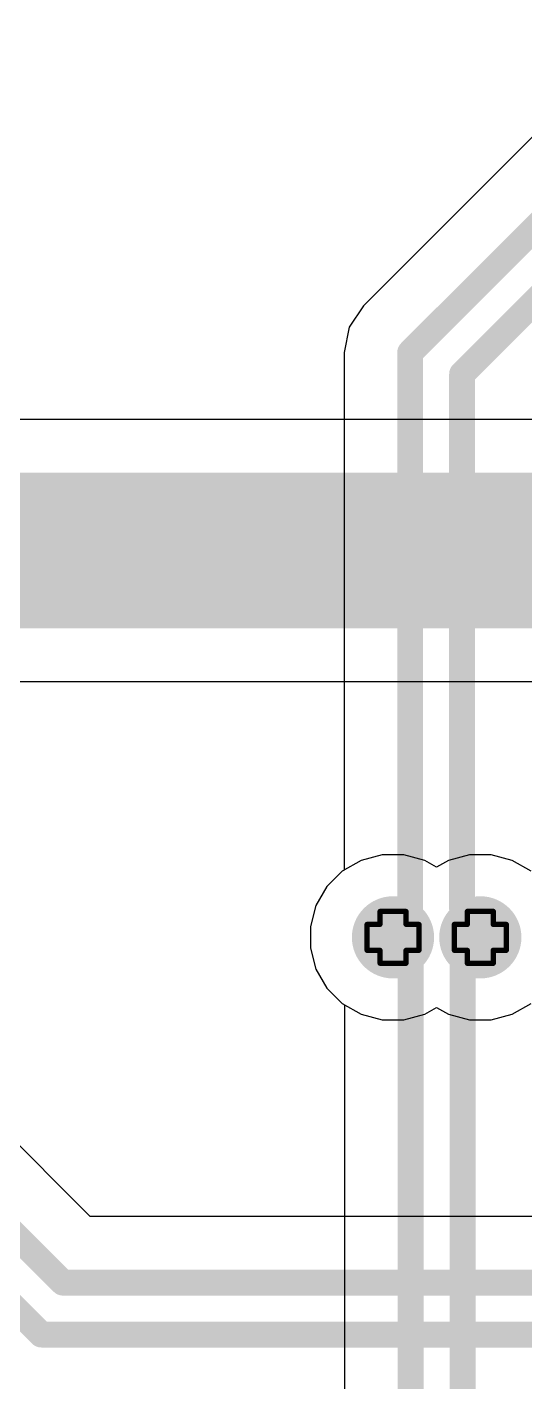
# Model space of a CAD drawing. Header units: inches. Extents: x -60 to 307, y -25 to 134.
# Drawn here: x 7.33 to 12.2, y 14.01 to 27.27 of the extents above; entities that cross this region are included whole.
import ezdxf

# ---------------------------------------------------------------- set-up
doc = ezdxf.new("R2010")
doc.units = ezdxf.units.IN
for name, color, linetype in [('BOARD OUTLINE', 216, 'Continuous'), ('Bottom Layer', 5, 'Continuous'), ('Bottom Solder', 6, 'Continuous'), ('Drill Drawing', 1, 'Continuous'), ('Top Layer', 1, 'Continuous'), ('Top Solder', 216, 'Continuous'), ('Via Holes', 16, 'Continuous')]:
    doc.layers.add(name, color=color, linetype=linetype)

msp = doc.modelspace()

# ---------------------------------------------------------------- hatches: boundary and pattern name
at = {"layer": 'Bottom Layer'}
h = msp.add_hatch(color=5, dxfattribs=at)
edge = h.paths.add_edge_path()
edge.add_arc((10.906, 18.364), 0.3, 0, 360)
h = msp.add_hatch(color=5, dxfattribs=at)
edge = h.paths.add_edge_path()
edge.add_arc((11.76, 18.364), 0.3, 0, 360)
at = {"layer": 'Bottom Solder'}
h = msp.add_hatch(color=6, dxfattribs=at)
edge = h.paths.add_edge_path()
edge.add_arc((10.906, 18.364), 0.402, 0, 360)
h = msp.add_hatch(color=6, dxfattribs=at)
edge = h.paths.add_edge_path()
edge.add_arc((11.76, 18.364), 0.402, 0, 360)
at = {"layer": 'Top Layer'}
h = msp.add_hatch(color=1, dxfattribs=at)
edge = h.paths.add_edge_path()
edge.add_arc((10.906, 18.364), 0.3, 0, 360)
h = msp.add_hatch(color=1, dxfattribs=at)
edge = h.paths.add_edge_path()
edge.add_arc((11.76, 18.364), 0.3, 0, 360)
at = {"layer": 'Top Solder'}
h = msp.add_hatch(color=216, dxfattribs=at)
edge = h.paths.add_edge_path()
edge.add_arc((10.906, 18.364), 0.402, 0, 360)
h = msp.add_hatch(color=216, dxfattribs=at)
edge = h.paths.add_edge_path()
edge.add_arc((11.76, 18.364), 0.402, 0, 360)
at = {"layer": 'Via Holes'}
h = msp.add_hatch(color=7, dxfattribs=at)
edge = h.paths.add_edge_path()
edge.add_arc((10.906, 18.364), 0.15, 0, 360)
h = msp.add_hatch(color=7, dxfattribs=at)
edge = h.paths.add_edge_path()
edge.add_arc((11.76, 18.364), 0.15, 0, 360)

# ---------------------------------------------------------------- linework, layer by layer
at = {"layer": 'BOARD OUTLINE', "const_width": 0.254}
msp.add_lwpolyline([(33.89, 54.238, -6.230382), (11.984, 54.26)], format="xyb", dxfattribs=at)
at = {"layer": 'Bottom Layer'}
for p, q in [((16.205, 23.43), (3.658, 23.43)), ((4.188, 20.868), (15.675, 20.868)), ((10.594, 19.117), (10.41, 19.011)), ((10.8, 19.172), (10.594, 19.117)), ((11.013, 19.172), (10.8, 19.172)), ((11.218, 19.117), (11.013, 19.172)), ((11.333, 19.051), (11.218, 19.117)), ((11.448, 19.117), (11.333, 19.051)), ((11.654, 19.172), (11.448, 19.117)), ((11.867, 19.172), (11.654, 19.172)), ((12.072, 19.117), (11.867, 19.172)), ((12.256, 19.011), (12.072, 19.117)), ((10.41, 19.011), (10.26, 18.86)), ((10.26, 18.86), (10.153, 18.676)), ((10.153, 18.676), (10.098, 18.471)), ((10.098, 18.471), (10.098, 18.258)), ((10.098, 18.258), (10.153, 18.052)), ((10.153, 18.052), (10.26, 17.868)), ((10.26, 17.868), (10.41, 17.718)), ((10.41, 17.718), (10.432, 17.705)), ((10.432, 17.705), (10.432, 13.771))]:
    msp.add_line(p, q, dxfattribs=at)
for points, const_width in [([(3.658, 22.149), (16.205, 22.149)], 1.524), ([(10.906, 18.271), (10.906, 18.364)], 0.254), ([(11.76, 18.271), (11.76, 18.364)], 0.254), ([(10.906, 18.271), (11.079, 18.098)], 0.254), ([(11.587, 18.098), (11.76, 18.271)], 0.254), ([(11.079, 13.391), (11.079, 18.098)], 0.254), ([(11.587, 13.18), (11.587, 18.098)], 0.254)]:
    msp.add_lwpolyline(points, dxfattribs=dict(at, const_width=const_width))
at = {"layer": 'Bottom Layer', "const_width": 0.127}
for points in [[(10.843, 18.364, 1), (10.97, 18.364, 1)], [(11.697, 18.364, 1), (11.824, 18.364, 1)], [(10.843, 18.271, 1), (10.97, 18.271, 1)], [(10.843, 18.271, 1), (10.97, 18.271, 1)], [(11.697, 18.271, 1), (11.824, 18.271, 1)], [(11.697, 18.271, 1), (11.824, 18.271, 1)], [(11.016, 18.098, 1), (11.143, 18.098, 1)], [(11.016, 18.098, 1), (11.143, 18.098, 1)], [(11.524, 18.098, 1), (11.651, 18.098, 1)], [(11.524, 18.098, 1), (11.651, 18.098, 1)]]:
    msp.add_lwpolyline(points, format="xyb", close=True, dxfattribs=at)
at = {"layer": 'Drill Drawing', "const_width": 0.0508}
for points in [[(10.779, 18.491), (10.779, 18.618)], [(10.779, 18.618), (11.033, 18.618)], [(11.033, 18.491), (11.033, 18.618)], [(11.633, 18.491), (11.633, 18.618)], [(11.633, 18.618), (11.887, 18.618)], [(11.887, 18.491), (11.887, 18.618)], [(10.652, 18.237), (10.652, 18.491)], [(10.652, 18.491), (10.779, 18.491)], [(11.033, 18.491), (11.16, 18.491)], [(11.16, 18.237), (11.16, 18.491)], [(11.506, 18.237), (11.506, 18.491)], [(11.506, 18.491), (11.633, 18.491)], [(11.887, 18.491), (12.014, 18.491)], [(12.014, 18.237), (12.014, 18.491)], [(10.652, 18.237), (10.779, 18.237)], [(10.779, 18.11), (10.779, 18.237)], [(11.033, 18.237), (11.16, 18.237)], [(11.033, 18.11), (11.033, 18.237)], [(11.506, 18.237), (11.633, 18.237)], [(11.633, 18.11), (11.633, 18.237)], [(11.887, 18.237), (12.014, 18.237)], [(11.887, 18.11), (11.887, 18.237)], [(10.779, 18.11), (11.033, 18.11)], [(11.633, 18.11), (11.887, 18.11)]]:
    msp.add_lwpolyline(points, dxfattribs=at)
at = {"layer": 'Drill Drawing', "const_width": 0.0254}
for points in [[(10.767, 18.618, 1), (10.792, 18.618, 1)], [(10.767, 18.618, 1), (10.792, 18.618, 1)], [(11.021, 18.618, 1), (11.046, 18.618, 1)], [(11.021, 18.618, 1), (11.046, 18.618, 1)], [(11.62, 18.618, 1), (11.646, 18.618, 1)], [(11.62, 18.618, 1), (11.646, 18.618, 1)], [(11.874, 18.618, 1), (11.9, 18.618, 1)], [(11.874, 18.618, 1), (11.9, 18.618, 1)], [(10.64, 18.491, 1), (10.665, 18.491, 1)], [(10.64, 18.491, 1), (10.665, 18.491, 1)], [(10.767, 18.491, 1), (10.792, 18.491, 1)], [(10.767, 18.491, 1), (10.792, 18.491, 1)], [(11.021, 18.491, 1), (11.046, 18.491, 1)], [(11.021, 18.491, 1), (11.046, 18.491, 1)], [(11.148, 18.491, 1), (11.173, 18.491, 1)], [(11.148, 18.491, 1), (11.173, 18.491, 1)], [(11.493, 18.491, 1), (11.519, 18.491, 1)], [(11.493, 18.491, 1), (11.519, 18.491, 1)], [(11.62, 18.491, 1), (11.646, 18.491, 1)], [(11.62, 18.491, 1), (11.646, 18.491, 1)], [(11.874, 18.491, 1), (11.9, 18.491, 1)], [(11.874, 18.491, 1), (11.9, 18.491, 1)], [(12.002, 18.491, 1), (12.027, 18.491, 1)], [(12.002, 18.491, 1), (12.027, 18.491, 1)], [(10.64, 18.237, 1), (10.665, 18.237, 1)], [(10.64, 18.237, 1), (10.665, 18.237, 1)], [(10.767, 18.237, 1), (10.792, 18.237, 1)], [(10.767, 18.237, 1), (10.792, 18.237, 1)], [(11.021, 18.237, 1), (11.046, 18.237, 1)], [(11.021, 18.237, 1), (11.046, 18.237, 1)], [(11.148, 18.237, 1), (11.173, 18.237, 1)], [(11.148, 18.237, 1), (11.173, 18.237, 1)], [(11.493, 18.237, 1), (11.519, 18.237, 1)], [(11.493, 18.237, 1), (11.519, 18.237, 1)], [(11.62, 18.237, 1), (11.646, 18.237, 1)], [(11.62, 18.237, 1), (11.646, 18.237, 1)], [(11.874, 18.237, 1), (11.9, 18.237, 1)], [(11.874, 18.237, 1), (11.9, 18.237, 1)], [(12.002, 18.237, 1), (12.027, 18.237, 1)], [(12.002, 18.237, 1), (12.027, 18.237, 1)], [(10.767, 18.11, 1), (10.792, 18.11, 1)], [(10.767, 18.11, 1), (10.792, 18.11, 1)], [(11.021, 18.11, 1), (11.046, 18.11, 1)], [(11.021, 18.11, 1), (11.046, 18.11, 1)], [(11.62, 18.11, 1), (11.646, 18.11, 1)], [(11.62, 18.11, 1), (11.646, 18.11, 1)], [(11.874, 18.11, 1), (11.9, 18.11, 1)], [(11.874, 18.11, 1), (11.9, 18.11, 1)]]:
    msp.add_lwpolyline(points, format="xyb", close=True, dxfattribs=at)
at = {"layer": 'Top Layer'}
for p, q in [((13.581, 27.509), (10.617, 24.544)), ((10.617, 24.544), (10.476, 24.334)), ((10.476, 24.334), (10.427, 24.086)), ((10.427, 24.086), (10.427, 19.021)), ((10.41, 19.011), (10.26, 18.86)), ((10.427, 19.021), (10.41, 19.011)), ((10.26, 18.86), (10.153, 18.676)), ((10.153, 18.676), (10.098, 18.471)), ((10.098, 18.471), (10.098, 18.258)), ((10.098, 18.258), (10.153, 18.052)), ((10.153, 18.052), (10.26, 17.868)), ((10.26, 17.868), (10.41, 17.718)), ((7.946, 15.633), (5.854, 17.725)), ((10.41, 17.718), (10.594, 17.611)), ((11.218, 17.611), (11.333, 17.678)), ((11.333, 17.678), (11.448, 17.611)), ((12.072, 17.611), (12.256, 17.718)), ((10.594, 17.611), (10.8, 17.556)), ((10.8, 17.556), (11.013, 17.556)), ((11.013, 17.556), (11.218, 17.611)), ((11.448, 17.611), (11.654, 17.556)), ((11.654, 17.556), (11.867, 17.556)), ((11.867, 17.556), (12.072, 17.611)), ((15.491, 15.633), (7.946, 15.633))]:
    msp.add_line(p, q, dxfattribs=at)
at = {"layer": 'Top Layer', "const_width": 0.254}
for points in [[(11.074, 24.086), (14.039, 27.051)], [(11.582, 23.876), (14.249, 26.543)], [(11.074, 18.626), (11.074, 24.086)], [(11.582, 18.636), (11.582, 23.876)], [(10.906, 18.458), (11.074, 18.626)], [(11.582, 18.636), (11.76, 18.458)], [(10.906, 18.364), (10.906, 18.458)], [(11.76, 18.364), (11.76, 18.458)], [(5.207, 17.457), (7.678, 14.986)], [(4.699, 17.247), (7.468, 14.478)], [(7.678, 14.986), (12.913, 14.986)], [(7.468, 14.478), (12.913, 14.478)]]:
    msp.add_lwpolyline(points, dxfattribs=at)
at = {"layer": 'Top Layer', "const_width": 0.127}
for points in [[(11.011, 24.086, 1), (11.138, 24.086, 1)], [(11.011, 24.086, 1), (11.138, 24.086, 1)], [(11.519, 23.876, 1), (11.646, 23.876, 1)], [(11.519, 23.876, 1), (11.646, 23.876, 1)], [(11.011, 18.626, 1), (11.138, 18.626, 1)], [(11.011, 18.626, 1), (11.138, 18.626, 1)], [(11.519, 18.636, 1), (11.646, 18.636, 1)], [(11.519, 18.636, 1), (11.646, 18.636, 1)], [(10.843, 18.458, 1), (10.97, 18.458, 1)], [(10.843, 18.458, 1), (10.97, 18.458, 1)], [(11.697, 18.458, 1), (11.824, 18.458, 1)], [(11.697, 18.458, 1), (11.824, 18.458, 1)], [(10.843, 18.364, 1), (10.97, 18.364, 1)], [(11.697, 18.364, 1), (11.824, 18.364, 1)], [(7.615, 14.986, 1), (7.742, 14.986, 1)], [(7.615, 14.986, 1), (7.742, 14.986, 1)], [(7.404, 14.478, 1), (7.531, 14.478, 1)], [(7.404, 14.478, 1), (7.531, 14.478, 1)]]:
    msp.add_lwpolyline(points, format="xyb", close=True, dxfattribs=at)

doc.saveas('drawing.dxf')
